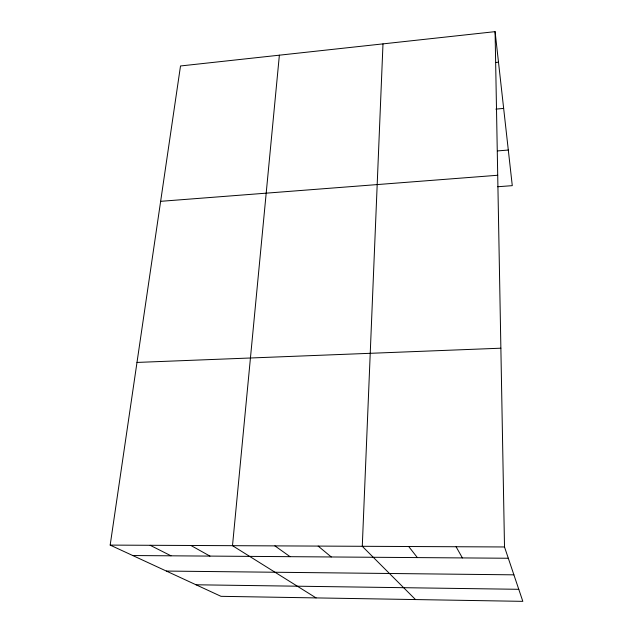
<?xml version="1.0" encoding="UTF-8"?>
<svg xmlns="http://www.w3.org/2000/svg" width="633" height="633" viewBox="0 0 633 633"><rect width="100%" height="100%" fill="white"/><g stroke="black" fill="none" stroke-linecap="round" stroke-linejoin="round"><path stroke-width="0.95" d="M382.989 43.875L362.274 546.295L415.509 599.562M279.375 55.182L232.501 545.678L316.081 597.908M495.085 31.65L504.509 546.967L522.826 601.35L220.996 596.326L110.174 545.1L180.508 65.967L495.085 31.65L512.279 185.651L497.696 186.743M495.615 62.493L498.495 62.2M495.861 109.129L503.654 108.409M497.649 150.915L508.299 150.037M160.64 201.326L497.712 175.262M136.989 362.432L500.877 348.197M110.174 545.1L504.509 546.967M132.764 555.537L508.315 558.251M166.352 571.069L513.901 574.835M196.032 584.781L518.775 589.307M150.163 545.29L171.005 555.814M190.929 545.48L209.95 556.098M274.904 545.875L290.064 556.676M318.154 546.081L331.257 556.969M408.689 546.508L417.369 557.594M456.084 546.738L462.383 557.918"/></g></svg>
